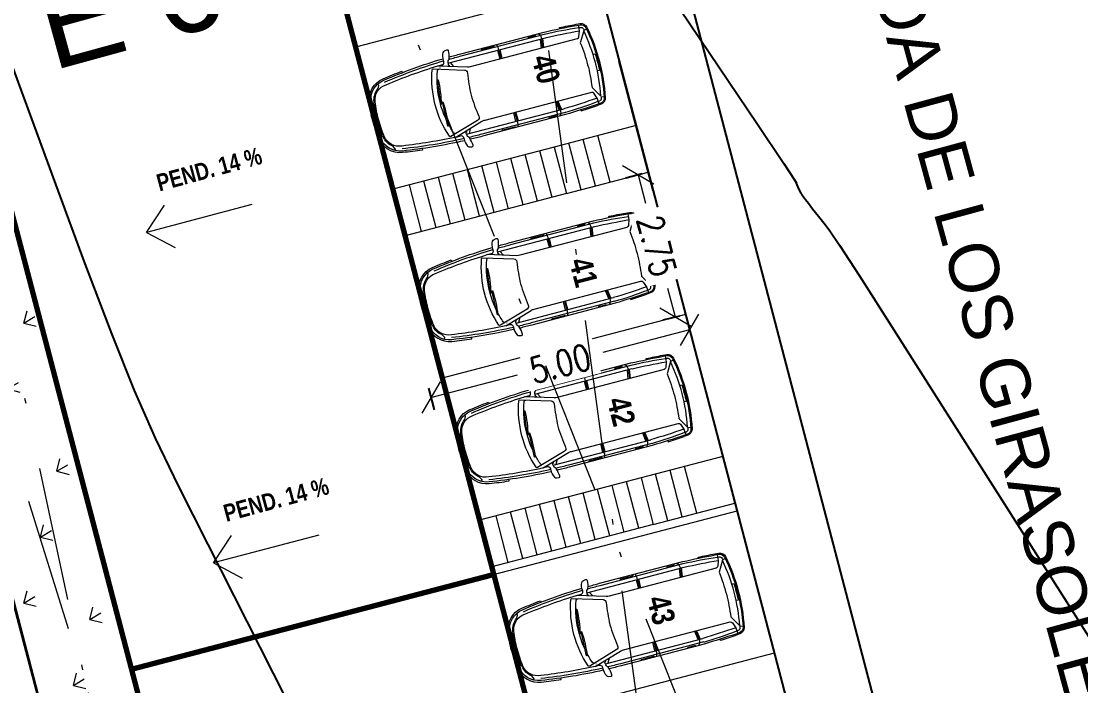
# Model space of a CAD drawing. Header units: metres. Extents: x -899 to -730, y -240 to 6.
# Drawn here: x -864.68 to -844.88, y -192.42 to -179.99 of the extents above; entities that cross this region are included whole.
import ezdxf

# ---------------------------------------------------------------- set-up
doc = ezdxf.new("R2010")
doc.units = ezdxf.units.M
doc.header["$LTSCALE"] = 5
doc.header["$MEASUREMENT"] = 0
doc.linetypes.add('DASHDOT', pattern=[1, 0.5, -0.25, 0, -0.25])
doc.linetypes.add('HIDDEN', pattern=[0.375, 0.25, -0.125])
doc.layers.get('0').update_dxf_attribs({"color": 30})
for name, color, linetype, lineweight in [('A-ANNO-TEXT', 3, 'Continuous', 18), ('A-AREA-PATT', 8, 'Continuous', 18), ('A-FLOR-OVHD', 3, 'HIDDEN', 18), ('U-ANNO-NOTE', 7, 'Continuous', 35), ('U-PARK-MNR', 255, 'Continuous', 13)]:
    doc.layers.add(name, color=color, linetype=linetype, lineweight=lineweight)
doc.layers.add('U-ANNO-DIMS', color=210, linetype='Continuous', lineweight=18, plot=False)
for name, color, linetype in [('U-BLDG', 7, 'Continuous'), ('U-GREN', 60, 'Continuous'), ('U-PROP', 1, 'Continuous'), ('U-STRT', 4, 'Continuous'), ('U-TOPO-CURV', 8, 'Continuous')]:
    doc.layers.add(name, color=color, linetype=linetype)
doc.styles.add('E-ARIAL', font='arial.ttf')
doc.styles.add('E-ROMANS', font='romans.shx', dxfattribs={"width": 0.8})
doc.dimstyles.new('E-0200_TICK_24', dxfattribs={"dimscale": 0.001, "dimtxt": 480, "dimasz": 480, "dimexe": 240, "dimexo": 120, "dimgap": 240, "dimtad": 0, "dimzin": 0, "dimdsep": 46, "dimtxsty": 'E-ROMANS', "dimblk": 'OBLIQUE', "dimcen": 240, "dimclrd": 256, "dimclre": 256, "dimclrt": 256, "dimadec": 0, "dimazin": 0, "dimtfac": 1, "dimtmove": 1, "dimatfit": 3, "dimldrblk": 'OPEN90', "dimfxl": 1, "dimtfill": 1, "dimtolj": 1, "dimtzin": 0, "dimlwd": -1, "dimarcsym": 0})

# ---------------------------------------------------------------- blocks, each defined once
blk = doc.blocks.new('_Oblique')
at = {"color": 0, "linetype": 'ByBlock', "lineweight": -2}
blk.add_line((-0.5, -0.5), (0.5, 0.5), dxfattribs=at)
blk = doc.blocks.new('*D375')
at = {"layer": 'U-ANNO-DIMS', "linetype": 'DASHDOT', "lineweight": -2, "transparency": 16777216}
for p, q in [((-841.214, -180.102), (-845.255, -164.664)), ((-852.873, -183.154), (-856.915, -167.717))]:
    blk.add_line(p, q, dxfattribs=at)
at = {"layer": 'U-ANNO-DIMS', "transparency": 16777216}
for p, q in [((-845.195, -164.897), (-850.076, -166.174)), ((-856.854, -167.949), (-851.973, -166.671))]:
    blk.add_line(p, q, dxfattribs=at)
at = {"layer": 'U-ANNO-DIMS', "linetype": 'DASHDOT', "transparency": 16777216, "xscale": 0.48, "yscale": 0.48, "zscale": 0.48}
for p, rotation in [((-845.195, -164.897), 14.67112543496357), ((-856.854, -167.949), 194.6711254349636)]:
    blk.add_blockref('_Oblique', p, dxfattribs=dict(at, rotation=rotation))
at = {"layer": 'U-ANNO-DIMS', "linetype": 'DASHDOT', "transparency": 16777216, "insert": (-851.024, -166.423), "char_height": 0.48, "attachment_point": 5, "rotation": 14.6711, "style": 'E-ROMANS', "bg_fill": 3, "box_fill_scale": 1.25, "bg_fill_color": 256, "bg_fill_true_color": 13158600, "bg_fill_transparency": 0}
blk.add_mtext('\\A1;12.00', dxfattribs=at)
blk = doc.blocks.new('_Open90')
at = {"color": 0, "linetype": 'ByBlock', "lineweight": -2}
for p, q in [((-0.5, 0.5), (0, 0)), ((0, 0), (-1, 0)), ((0, 0), (-0.5, -0.5))]:
    blk.add_line(p, q, dxfattribs=at)
blk = doc.blocks.new('*D278')
at = {"layer": 'U-ANNO-DIMS', "linetype": 'DASHDOT', "lineweight": -2, "transparency": 16777216}
for p, q in [((-853.079, -182.843), (-853.385, -182.924)), ((-852.382, -185.504), (-852.688, -185.584))]:
    blk.add_line(p, q, dxfattribs=at)
at = {"layer": 'U-ANNO-DIMS', "transparency": 16777216}
for p, q in [((-853.153, -182.863), (-853.013, -183.395)), ((-852.456, -185.523), (-852.595, -184.991))]:
    blk.add_line(p, q, dxfattribs=at)
at = {"layer": 'U-ANNO-DIMS', "linetype": 'DASHDOT', "transparency": 16777216, "xscale": 0.48, "yscale": 0.48, "zscale": 0.48}
for p, rotation in [((-853.153, -182.863), 104.6711937778962), ((-852.456, -185.523), 284.6711937778962)]:
    blk.add_blockref('_Oblique', p, dxfattribs=dict(at, rotation=rotation))
at = {"layer": 'U-ANNO-DIMS', "linetype": 'DASHDOT', "transparency": 16777216, "insert": (-852.804, -184.193), "char_height": 0.48, "attachment_point": 5, "rotation": 284.6712, "style": 'E-ROMANS', "bg_fill": 3, "box_fill_scale": 1.25, "bg_fill_color": 256, "bg_fill_true_color": 13158600, "bg_fill_transparency": 0}
blk.add_mtext('\\A1;2.75', dxfattribs=at)
blk = doc.blocks.new('*D279')
at = {"layer": 'U-ANNO-DIMS', "linetype": 'DASHDOT', "lineweight": -2, "transparency": 16777216}
for p, q in [((-852.236, -185.59), (-852.129, -185.996)), ((-857.073, -186.856), (-856.966, -187.262))]:
    blk.add_line(p, q, dxfattribs=at)
at = {"layer": 'U-ANNO-DIMS', "transparency": 16777216}
for p, q in [((-852.19, -185.763), (-853.81, -186.188)), ((-857.027, -187.03), (-855.407, -186.606))]:
    blk.add_line(p, q, dxfattribs=at)
at = {"layer": 'U-ANNO-DIMS', "linetype": 'DASHDOT', "transparency": 16777216, "xscale": 0.48, "yscale": 0.48, "zscale": 0.48}
for p, rotation in [((-852.19, -185.763), 14.67119377789208), ((-857.027, -187.03), 194.6711937778921)]:
    blk.add_blockref('_Oblique', p, dxfattribs=dict(at, rotation=rotation))
at = {"layer": 'U-ANNO-DIMS', "linetype": 'DASHDOT', "transparency": 16777216, "insert": (-854.609, -186.397), "char_height": 0.48, "attachment_point": 5, "rotation": 14.6712, "style": 'E-ROMANS', "bg_fill": 3, "box_fill_scale": 1.25, "bg_fill_color": 256, "bg_fill_true_color": 13158600, "bg_fill_transparency": 0}
blk.add_mtext('\\A1;5.00', dxfattribs=at)

msp = doc.modelspace()

# ---------------------------------------------------------------- linework, layer by layer
at = {"layer": 'A-ANNO-TEXT', "ltscale": 15}
msp.add_line((-858.373, -215.451, 8.83), (-872.084, -163.079, 8.83), dxfattribs=at)
at = {"layer": 'A-ANNO-TEXT', "linetype": 'DASHDOT'}
for p, q in [((-860.371, -183.42, -97), (-862.343, -183.939, -97)), ((-862.343, -183.939, -97), (-862.004, -183.428, -97)), ((-862.343, -183.939, -97), (-861.806, -184.225, -97)), ((-859.119, -189.601, -97), (-861.091, -190.12, -97)), ((-861.091, -190.12, -97), (-860.752, -189.609, -97)), ((-861.091, -190.12, -97), (-860.555, -190.406, -97))]:
    msp.add_line(p, q, dxfattribs=at)
at = {"layer": 'A-FLOR-OVHD', "linetype": 'DASHDOT'}
for p, q in [((-867.523, -173.394, 8.83), (-859.462, -211.288, 8.83)), ((-857.721, -210.832, 8.83), (-869.264, -173.85, 8.83))]:
    msp.add_line(p, q, dxfattribs=at)
at = {"layer": 'U-BLDG', "const_width": 0.1, "elevation": 8.83}
msp.add_lwpolyline([(-862.622, -192.113), (-855.85, -190.34), (-850.949, -209.059), (-857.721, -210.832)], close=True, dxfattribs=at)
at = {"layer": 'U-PARK-MNR', "elevation": 8.83}
for points in [[(-858.113, -181.854, -0.035089), (-858.177, -181.51, -0.333012), (-857.918, -181.064, -0.008677), (-857.57, -180.924), (-857.559, -180.956)], [(-858.141, -181.561), (-858.087, -181.508, -0.001094), (-858.088, -181.497, -0.204341), (-858.017, -181.256, 0.121962), (-858.015, -181.252), (-858.002, -181.192, 0.526865), (-858.014, -181.18), (-858.04, -181.184)], [(-858.067, -181.823, -0.027374), (-858.119, -181.56)], [(-858.06, -181.802, -0.026405), (-858.108, -181.55)], [(-858.053, -181.781, -0.025368), (-858.097, -181.539)], [(-858.063, -181.84), (-858.043, -181.783, -0.74325), (-858.033, -181.783), (-858.021, -181.83)], [(-858.062, -181.841), (-858.017, -181.882, 0.74325), (-858.009, -181.877), (-858.021, -181.83)], [(-857.19, -182.365), (-857.184, -182.399, -0.008677), (-857.556, -182.447, -0.333012), (-858.001, -182.185, -0.035089), (-858.113, -181.854)], [(-857.974, -182.113, -0.027374), (-858.058, -181.859)], [(-857.96, -182.117, -0.026405), (-858.041, -181.873)], [(-857.945, -182.12, -0.025368), (-858.025, -181.888)], [(-857.721, -182.402), (-857.696, -182.393, 0.526865), (-857.692, -182.377), (-857.733, -182.331, 0.121962), (-857.736, -182.328, -0.204341), (-857.917, -182.153, -0.001094), (-857.921, -182.143), (-857.994, -182.123)], [(-853.344, -183.59), (-853.324, -183.701), (-853.333, -183.81, -0.318175), (-853.363, -183.845), (-855.361, -184.368, -0.07261), (-855.418, -184.375), (-855.973, -184.356), (-855.877, -184.331)], [(-855.766, -184.19, -0.004497), (-855.544, -184.13), (-853.988, -183.723, -0.008757), (-853.383, -183.597), (-853.312, -183.585, -0.33391), (-853.205, -183.64, -0.049233), (-852.968, -184.28, -0.049233), (-852.861, -184.954, -0.33391), (-852.928, -185.055), (-852.995, -185.078, -0.008757), (-853.584, -185.266), (-855.14, -185.673, -0.004497), (-855.363, -185.729)], [(-853.694, -183.659), (-853.698, -183.639, -0.004489), (-853.387, -183.578)], [(-853.386, -183.577), (-853.316, -183.565, -0.33391), (-853.187, -183.631, -0.049233), (-852.949, -184.275, -0.049233), (-852.841, -184.953, -0.33391), (-852.921, -185.073), (-852.988, -185.097)], [(-855.769, -184.233, -0.004782), (-855.534, -184.169), (-853.978, -183.761)], [(-854.294, -183.803), (-854.293, -183.808, 0.414214), (-854.274, -183.818), (-854.158, -183.788, 0.414214), (-854.148, -183.77), (-854.149, -183.765)], [(-854.095, -183.751, -0.193782), (-854.031, -183.847), (-854.013, -184.015)], [(-853.979, -183.762, -0.024357), (-853.335, -183.64, -0.000346), (-853.305, -183.635, -0.337483), (-853.252, -183.662, -0.001846), (-853.241, -183.685), (-853.195, -183.667)], [(-853.963, -183.83, -0.013486), (-853.324, -183.701)], [(-855.169, -184.032), (-855.168, -184.037, 0.414214), (-855.149, -184.047), (-854.928, -183.989, 0.414214), (-854.917, -183.971), (-854.918, -183.966)], [(-854.88, -183.956, -0.092017), (-854.836, -184.058), (-854.794, -184.22)], [(-855.91, -184.345, -0.000174), (-855.895, -184.34, 0.346455), (-855.859, -184.29), (-855.86, -184.282, 0.073812), (-855.866, -184.253, -0.148415), (-855.873, -184.105, -0.230944), (-855.845, -184.071), (-855.805, -184.054, -0.474401), (-855.777, -184.068, -0.077882), (-855.768, -184.22, -0.179061), (-855.776, -184.247, 0.20076), (-855.786, -184.285), (-855.78, -184.324, 0.386037), (-855.749, -184.349)], [(-853.07, -184.143), (-853.032, -184.131, -0.011619), (-852.988, -184.285, -0.011619), (-852.951, -184.441), (-852.99, -184.45)], [(-855.473, -185.755, -0.030512), (-856.635, -185.948, -0.333012), (-857.049, -185.705, -0.035089), (-857.159, -185.377, -0.035089), (-857.223, -185.038, -0.333012), (-856.982, -184.623, -0.030512), (-855.875, -184.221)], [(-857.082, -185.357, -0.035364), (-857.144, -185.026, -0.355184), (-856.941, -184.707, -0.024392), (-855.973, -184.356)], [(-856.967, -184.66, -0.030527), (-855.863, -184.26)], [(-855.933, -184.387, -0.000015), (-855.931, -184.387)], [(-857.188, -185.385, -0.035089), (-857.253, -185.041, -0.333012), (-856.994, -184.595, -0.008677), (-856.646, -184.455), (-856.634, -184.487)], [(-856.021, -185.086, -0.081313), (-856.079, -184.431, -0.39897), (-856.059, -184.413), (-855.475, -184.433, -0.386285), (-855.418, -184.489, 0.028833), (-855.35, -184.904, 0.028833), (-855.206, -185.298, -0.386285), (-855.229, -185.375), (-855.727, -185.678, -0.39897), (-855.754, -185.673, -0.085834), (-856.022, -185.085)], [(-855.925, -185.06, -0.086771), (-855.98, -184.444, -0.399668), (-855.949, -184.417)], [(-857.216, -185.092), (-857.163, -185.039, -0.001094), (-857.164, -185.028, -0.204341), (-857.093, -184.787, 0.121962), (-857.09, -184.783), (-857.078, -184.723, 0.526865), (-857.089, -184.711), (-857.115, -184.715)], [(-855.529, -185.661), (-855.625, -185.686), (-855.15, -185.398, -0.07261), (-855.097, -185.375), (-853.099, -184.852, -0.318175), (-853.056, -184.869), (-852.995, -184.959), (-852.957, -185.065)], [(-852.995, -184.959, -0.013486), (-853.615, -185.16)], [(-853.595, -185.227, 0.024357), (-852.974, -185.018, 0.000346), (-852.946, -185.008, 0.337483), (-852.913, -184.957, 0.001846), (-852.915, -184.932), (-852.865, -184.926)], [(-857.143, -185.354, -0.027374), (-857.194, -185.091)], [(-857.135, -185.333, -0.026405), (-857.183, -185.081)], [(-857.128, -185.312, -0.025368), (-857.173, -185.07)], [(-855.808, -185.38, -0.047678), (-855.925, -185.06)], [(-853.749, -185.022), (-853.683, -185.178, -0.193782), (-853.691, -185.294)], [(-853.296, -185.177), (-853.29, -185.196, 0.004489), (-852.989, -185.097)], [(-857.188, -185.385, 0.035089), (-857.076, -185.716, 0.333012), (-856.632, -185.978, 0.008677), (-856.26, -185.93), (-856.265, -185.896)], [(-857.138, -185.371), (-857.118, -185.314, -0.74325), (-857.109, -185.314), (-857.097, -185.361)], [(-857.138, -185.372), (-857.092, -185.413, 0.74325), (-857.084, -185.408), (-857.096, -185.361)], [(-857.05, -185.644, -0.027374), (-857.133, -185.39)], [(-855.625, -185.686, -0.024392), (-856.64, -185.855, -0.355184), (-856.974, -185.676, -0.035364), (-857.082, -185.357)], [(-853.594, -185.227), (-855.15, -185.634, -0.004782), (-855.387, -185.694)], [(-854.53, -185.227), (-854.488, -185.389, -0.092017), (-854.476, -185.499)], [(-853.89, -185.346), (-853.891, -185.341, -0.414214), (-853.881, -185.322), (-853.765, -185.292, -0.414214), (-853.746, -185.303), (-853.745, -185.308)], [(-857.035, -185.648, -0.026405), (-857.117, -185.404)], [(-857.021, -185.651, -0.025368), (-857.1, -185.419)], [(-855.634, -185.622, -0.399668), (-855.674, -185.613, -0.029207), (-855.781, -185.433)], [(-855.564, -185.665, 0.000174), (-855.549, -185.662, -0.346455), (-855.493, -185.688), (-855.49, -185.695, -0.073812), (-855.481, -185.723, 0.148415), (-855.414, -185.856, 0.230944), (-855.373, -185.871), (-855.33, -185.867, 0.474401), (-855.313, -185.841, 0.077882), (-855.379, -185.704, 0.179061), (-855.4, -185.685, -0.20076), (-855.427, -185.657), (-855.441, -185.62, -0.386037), (-855.426, -185.582)], [(-854.765, -185.575), (-854.766, -185.57, -0.414214), (-854.755, -185.552), (-854.534, -185.494, -0.414214), (-854.516, -185.504), (-854.514, -185.509)], [(-856.797, -185.933), (-856.772, -185.924, 0.526865), (-856.768, -185.908), (-856.808, -185.862, 0.121962), (-856.812, -185.859, -0.204341), (-856.992, -185.684, -0.001094), (-856.996, -185.674), (-857.069, -185.654)], [(-855.482, -185.716, -0.030527), (-856.64, -185.908)], [(-855.603, -185.639, -0.000015), (-855.605, -185.639)], [(-852.647, -186.251), (-852.628, -186.361), (-852.637, -186.47, -0.318175), (-852.667, -186.506), (-854.664, -187.029, -0.07261), (-854.722, -187.035), (-855.277, -187.016), (-855.181, -186.991)], [(-855.07, -186.851, -0.004497), (-854.847, -186.79), (-853.292, -186.383, -0.008757), (-852.686, -186.257), (-852.616, -186.245, -0.33391), (-852.509, -186.3, -0.049233), (-852.272, -186.94, -0.049233), (-852.165, -187.615, -0.33391), (-852.231, -187.715), (-852.299, -187.739, -0.008757), (-852.888, -187.926), (-854.443, -188.333, -0.004497), (-854.667, -188.389)], [(-853.283, -186.422, -0.024357), (-852.639, -186.3, -0.000346), (-852.609, -186.295, -0.337483), (-852.555, -186.323, -0.001846), (-852.545, -186.346), (-852.498, -186.327)], [(-853.267, -186.49, -0.013486), (-852.628, -186.361)], [(-852.997, -186.319), (-853.001, -186.3, -0.004489), (-852.69, -186.238)], [(-852.69, -186.238), (-852.619, -186.226, -0.33391), (-852.491, -186.291, -0.049233), (-852.253, -186.935, -0.049233), (-852.145, -187.613, -0.33391), (-852.224, -187.734), (-852.292, -187.758)], [(-855.073, -186.893, -0.004782), (-854.837, -186.829), (-853.281, -186.422)], [(-853.597, -186.463), (-853.596, -186.468, 0.414214), (-853.578, -186.479), (-853.462, -186.448, 0.414214), (-853.451, -186.43), (-853.452, -186.425)], [(-853.399, -186.411, -0.193782), (-853.335, -186.508), (-853.316, -186.676)], [(-855.213, -187.005, -0.000174), (-855.199, -187.001, 0.346455), (-855.163, -186.95), (-855.163, -186.942, 0.073812), (-855.169, -186.913, -0.148415), (-855.176, -186.765, -0.230944), (-855.148, -186.732), (-855.108, -186.714, -0.474401), (-855.081, -186.728, -0.077882), (-855.071, -186.88, -0.179061), (-855.08, -186.908, 0.20076), (-855.089, -186.945), (-855.084, -186.984, 0.386037), (-855.053, -187.01)], [(-854.472, -186.692), (-854.471, -186.697, 0.414214), (-854.453, -186.708), (-854.231, -186.65, 0.414214), (-854.221, -186.631), (-854.222, -186.627)], [(-854.183, -186.616, -0.092017), (-854.14, -186.718), (-854.097, -186.88)], [(-854.777, -188.416, -0.030512), (-855.939, -188.608, -0.333012), (-856.352, -188.365, -0.035089), (-856.463, -188.038, -0.035089), (-856.527, -187.698, -0.333012), (-856.285, -187.283, -0.030512), (-855.178, -186.882)], [(-856.27, -187.32, -0.030527), (-855.167, -186.92)], [(-852.374, -186.803), (-852.336, -186.791, -0.011619), (-852.291, -186.945, -0.011619), (-852.254, -187.102), (-852.293, -187.11)], [(-856.492, -188.045, -0.035089), (-856.556, -187.701, -0.333012), (-856.297, -187.256, -0.008677), (-855.95, -187.116), (-855.938, -187.147)], [(-856.385, -188.017, -0.035364), (-856.448, -187.686, -0.355184), (-856.244, -187.367, -0.024392), (-855.277, -187.016)], [(-855.325, -187.746, -0.081313), (-855.383, -187.092, -0.39897), (-855.362, -187.073), (-854.779, -187.093, -0.386285), (-854.721, -187.149, 0.028833), (-854.654, -187.564, 0.028833), (-854.509, -187.958, -0.386285), (-854.532, -188.036), (-855.031, -188.339, -0.39897), (-855.058, -188.333, -0.085834), (-855.325, -187.745)], [(-855.228, -187.721, -0.086771), (-855.284, -187.105, -0.399668), (-855.253, -187.077)], [(-855.236, -187.047, -0.000015), (-855.235, -187.047)], [(-856.52, -187.753), (-856.466, -187.699, -0.001094), (-856.467, -187.688, -0.204341), (-856.396, -187.448, 0.121962), (-856.394, -187.443), (-856.381, -187.383, 0.526865), (-856.393, -187.371), (-856.419, -187.376)], [(-854.832, -188.322), (-854.929, -188.347), (-854.454, -188.058, -0.07261), (-854.4, -188.036), (-852.403, -187.513, -0.318175), (-852.36, -187.529), (-852.298, -187.62), (-852.261, -187.725)], [(-856.446, -188.014, -0.027374), (-856.498, -187.752)], [(-856.439, -187.993, -0.026405), (-856.487, -187.741)], [(-856.432, -187.972, -0.025368), (-856.476, -187.731)], [(-855.111, -188.041, -0.047678), (-855.228, -187.72)], [(-853.053, -187.683), (-852.986, -187.838, -0.193782), (-852.995, -187.954)], [(-852.298, -187.62, -0.013486), (-852.919, -187.82)], [(-852.899, -187.887, 0.024357), (-852.278, -187.678, 0.000346), (-852.249, -187.668, 0.337483), (-852.216, -187.618, 0.001846), (-852.218, -187.592), (-852.169, -187.586)], [(-852.6, -187.837), (-852.594, -187.856, 0.004489), (-852.292, -187.758)], [(-852.898, -187.887), (-854.454, -188.294, -0.004782), (-854.69, -188.354)], [(-853.834, -187.887), (-853.791, -188.049, -0.092017), (-853.779, -188.159)], [(-853.194, -188.006), (-853.195, -188.001, -0.414214), (-853.184, -187.983), (-853.068, -187.952, -0.414214), (-853.05, -187.963), (-853.048, -187.968)], [(-856.492, -188.045, 0.035089), (-856.38, -188.377, 0.333012), (-855.935, -188.638, 0.008677), (-855.564, -188.59), (-855.569, -188.557)], [(-856.442, -188.032), (-856.422, -187.974, -0.74325), (-856.412, -187.974), (-856.4, -188.021)], [(-856.441, -188.032), (-856.396, -188.073, 0.74325), (-856.388, -188.068), (-856.4, -188.021)], [(-856.353, -188.304, -0.027374), (-856.437, -188.05)], [(-856.339, -188.308, -0.026405), (-856.42, -188.065)], [(-856.324, -188.312, -0.025368), (-856.404, -188.08)], [(-854.929, -188.347, -0.024392), (-855.943, -188.515, -0.355184), (-856.277, -188.337, -0.035364), (-856.385, -188.017)], [(-854.937, -188.282, -0.399668), (-854.978, -188.273, -0.029207), (-855.085, -188.093)], [(-854.068, -188.235), (-854.07, -188.23, -0.414214), (-854.059, -188.212), (-853.838, -188.154, -0.414214), (-853.819, -188.165), (-853.818, -188.169)], [(-856.1, -188.593), (-856.075, -188.584, 0.526865), (-856.071, -188.568), (-856.112, -188.522, 0.121962), (-856.116, -188.519, -0.204341), (-856.296, -188.344, -0.001094), (-856.3, -188.335), (-856.373, -188.314)], [(-854.907, -188.299, -0.000015), (-854.908, -188.3)], [(-854.868, -188.325, 0.000174), (-854.853, -188.322, -0.346455), (-854.797, -188.348), (-854.793, -188.356, -0.073812), (-854.784, -188.384, 0.148415), (-854.718, -188.516, 0.230944), (-854.677, -188.532), (-854.634, -188.528, 0.474401), (-854.616, -188.502, 0.077882), (-854.683, -188.365, 0.179061), (-854.703, -188.345, -0.20076), (-854.73, -188.317), (-854.744, -188.28, -0.386037), (-854.73, -188.243)], [(-854.786, -188.377, -0.030527), (-855.944, -188.568)], [(-851.717, -189.953), (-851.647, -189.941, -0.33391), (-851.518, -190.006, -0.049233), (-851.28, -190.65, -0.049233), (-851.172, -191.329, -0.33391), (-851.252, -191.449), (-851.319, -191.473)], [(-851.674, -189.966), (-851.655, -190.076), (-851.664, -190.185, -0.318175), (-851.694, -190.221), (-853.691, -190.744, -0.07261), (-853.749, -190.75), (-854.304, -190.731), (-854.208, -190.706)], [(-854.1, -190.608, -0.004782), (-853.865, -190.544), (-852.309, -190.137)], [(-854.097, -190.566, -0.004497), (-853.875, -190.505), (-852.319, -190.098, -0.008757), (-851.714, -189.973), (-851.643, -189.96, -0.33391), (-851.536, -190.015, -0.049233), (-851.299, -190.655, -0.049233), (-851.192, -191.33, -0.33391), (-851.258, -191.43), (-851.326, -191.454, -0.008757), (-851.915, -191.641), (-853.471, -192.048, -0.004497), (-853.694, -192.105)], [(-852.625, -190.178), (-852.624, -190.183, 0.414214), (-852.605, -190.194), (-852.489, -190.163, 0.414214), (-852.478, -190.145), (-852.48, -190.14)], [(-852.426, -190.126, -0.193782), (-852.362, -190.223), (-852.344, -190.391)], [(-852.31, -190.137, -0.024357), (-851.666, -190.015, -0.000346), (-851.636, -190.01, -0.337483), (-851.583, -190.038, -0.001846), (-851.572, -190.061), (-851.526, -190.042)], [(-852.294, -190.205, -0.013486), (-851.655, -190.076)], [(-852.025, -190.034), (-852.029, -190.015, -0.004489), (-851.718, -189.953)], [(-853.5, -190.407), (-853.498, -190.412, 0.414214), (-853.48, -190.423), (-853.259, -190.365, 0.414214), (-853.248, -190.347), (-853.249, -190.342)], [(-853.21, -190.332, -0.092017), (-853.167, -190.434), (-853.125, -190.595)], [(-855.298, -191.036, -0.030527), (-854.194, -190.635, -0.148415), (-854.202, -190.487, -0.230944), (-854.173, -190.454), (-854.134, -190.436, -0.474401), (-854.106, -190.45, -0.077882), (-854.097, -190.602)], [(-851.401, -190.518), (-851.363, -190.506, -0.011619), (-851.319, -190.661, -0.011619), (-851.282, -190.817), (-851.321, -190.825)], [(-853.804, -192.131, -0.030512), (-854.966, -192.323, -0.333012), (-855.379, -192.08, -0.035089), (-855.49, -191.753, -0.035089), (-855.554, -191.413, -0.333012), (-855.313, -190.998, -0.030512), (-854.206, -190.597)], [(-855.413, -191.732, -0.035364), (-855.475, -191.401, -0.355184), (-855.271, -191.082, -0.024392), (-854.304, -190.731)], [(-854.196, -190.629, -0.073812), (-854.191, -190.657), (-854.19, -190.665, -0.346455), (-854.226, -190.716, 0.000174), (-854.241, -190.72)], [(-854.099, -190.595, -0.179061), (-854.107, -190.623, 0.20076), (-854.117, -190.66), (-854.111, -190.699, 0.386037), (-854.08, -190.725)], [(-855.519, -191.76, -0.035089), (-855.584, -191.417, -0.333012), (-855.325, -190.971, -0.008677), (-854.977, -190.831), (-854.965, -190.862)], [(-854.352, -191.461, -0.081313), (-854.41, -190.807, -0.39897), (-854.39, -190.788), (-853.806, -190.808, -0.386285), (-853.749, -190.864, 0.028833), (-853.681, -191.279, 0.028833), (-853.537, -191.674, -0.386285), (-853.56, -191.751), (-854.058, -192.054, -0.39897), (-854.085, -192.048, -0.085834), (-854.353, -191.461)], [(-854.256, -191.436, -0.086771), (-854.311, -190.82, -0.399668), (-854.28, -190.792)], [(-854.264, -190.762, -0.000015), (-854.262, -190.762)], [(-855.547, -191.468), (-855.494, -191.414, -0.001094), (-855.495, -191.403, -0.204341), (-855.423, -191.163, 0.121962), (-855.421, -191.158), (-855.409, -191.098, 0.526865), (-855.42, -191.087), (-855.446, -191.091)], [(-853.86, -192.037), (-853.956, -192.062), (-853.481, -191.773, -0.07261), (-853.428, -191.751), (-851.43, -191.228, -0.318175), (-851.387, -191.244), (-851.326, -191.335), (-851.288, -191.441)], [(-851.326, -191.335, -0.013486), (-851.946, -191.535)], [(-851.926, -191.603, 0.024357), (-851.305, -191.393, 0.000346), (-851.277, -191.383, 0.337483), (-851.244, -191.333, 0.001846), (-851.245, -191.307), (-851.196, -191.301)], [(-855.473, -191.729, -0.027374), (-855.525, -191.467)], [(-855.466, -191.708, -0.026405), (-855.514, -191.456)], [(-855.459, -191.687, -0.025368), (-855.504, -191.446)], [(-854.138, -191.756, -0.047678), (-854.256, -191.435)], [(-852.08, -191.398), (-852.014, -191.553, -0.193782), (-852.022, -191.669)], [(-851.627, -191.552), (-851.621, -191.571, 0.004489), (-851.32, -191.473)], [(-855.469, -191.747), (-855.449, -191.689, -0.74325), (-855.44, -191.689), (-855.427, -191.736)], [(-853.956, -192.062, -0.024392), (-854.971, -192.23, -0.355184), (-855.305, -192.052, -0.035364), (-855.413, -191.732)], [(-851.925, -191.602), (-853.481, -192.01, -0.004782), (-853.718, -192.069)], [(-852.861, -191.602), (-852.819, -191.764, -0.092017), (-852.807, -191.874)], [(-852.221, -191.721), (-852.222, -191.716, -0.414214), (-852.211, -191.698), (-852.095, -191.667, -0.414214), (-852.077, -191.678), (-852.076, -191.683)], [(-855.519, -191.76, 0.035089), (-855.407, -192.092, 0.333012), (-854.963, -192.353, 0.008677), (-854.591, -192.305), (-854.596, -192.272)], [(-855.469, -191.747), (-855.423, -191.788, 0.74325), (-855.415, -191.783), (-855.427, -191.737)], [(-855.38, -192.019, -0.027374), (-855.464, -191.765)], [(-855.366, -192.023, -0.026405), (-855.448, -191.78)], [(-855.352, -192.027, -0.025368), (-855.431, -191.795)], [(-853.965, -191.997, -0.399668), (-854.005, -191.988, -0.029207), (-854.112, -191.808)], [(-853.096, -191.95), (-853.097, -191.945, -0.414214), (-853.086, -191.927), (-852.865, -191.869, -0.414214), (-852.847, -191.88), (-852.845, -191.885)], [(-855.128, -192.308), (-855.103, -192.299, 0.526865), (-855.099, -192.283), (-855.139, -192.237, 0.121962), (-855.143, -192.234, -0.204341), (-855.323, -192.059, -0.001094), (-855.327, -192.05), (-855.4, -192.029)], [(-853.813, -192.092, -0.030527), (-854.971, -192.284)], [(-853.934, -192.014, -0.000015), (-853.936, -192.015)], [(-853.895, -192.041, 0.000174), (-853.88, -192.037, -0.346455), (-853.824, -192.064), (-853.821, -192.071, -0.073812), (-853.812, -192.099, 0.148415), (-853.745, -192.231, 0.230944), (-853.704, -192.247), (-853.661, -192.243, 0.474401), (-853.644, -192.217, 0.077882), (-853.71, -192.08, 0.179061), (-853.731, -192.06, -0.20076), (-853.757, -192.032), (-853.772, -191.995, -0.386037), (-853.757, -191.958)]]:
    msp.add_lwpolyline(points, format="xyb", dxfattribs=at)
for points in [[(-858.082, -181.547, 0.021214), (-858.046, -181.747, -0.138742), (-858.047, -181.764), (-858.074, -181.843, -0.02729), (-858.128, -181.581, -0.236715), (-858.122, -181.564), (-858.099, -181.541, -0.621128)], [(-858.074, -181.844), (-858.011, -181.9, -0.138742), (-858.002, -181.914, 0.021214), (-857.935, -182.107, -0.621128), (-857.947, -182.12), (-857.979, -182.111, -0.236715), (-857.992, -182.099, -0.02729)], [(-853.244, -183.698), (-853.309, -183.923, -0.033192), (-853.172, -184.333, -0.033192), (-853.09, -184.759), (-852.923, -184.923, 0.046663), (-853.026, -184.295, 0.046663)], [(-855.908, -185.076), (-855.918, -185.077), (-855.976, -184.616), (-855.967, -184.615, -0.051752)], [(-857.122, -185.278, -0.138742), (-857.122, -185.295), (-857.15, -185.374, -0.02729), (-857.203, -185.112, -0.236715), (-857.198, -185.095), (-857.175, -185.072, -0.621128), (-857.158, -185.078, 0.021214)], [(-855.775, -185.482), (-855.784, -185.484), (-855.886, -185.03), (-855.877, -185.028, -0.051752)], [(-857.068, -185.63, -0.02729), (-857.15, -185.375), (-857.087, -185.431, -0.138742), (-857.078, -185.445, 0.021214), (-857.011, -185.638, -0.621128), (-857.023, -185.651), (-857.054, -185.642, -0.236715)], [(-852.227, -187.583, 0.046663), (-852.33, -186.956, 0.046663), (-852.548, -186.358), (-852.612, -186.583, -0.033192), (-852.475, -186.994, -0.033192), (-852.393, -187.419)], [(-855.212, -187.737), (-855.221, -187.738), (-855.28, -187.276), (-855.27, -187.275, -0.051752)], [(-856.461, -187.738, 0.021214), (-856.425, -187.939, -0.138742), (-856.426, -187.955), (-856.453, -188.035, -0.02729), (-856.507, -187.772, -0.236715), (-856.501, -187.755), (-856.478, -187.732, -0.621128)], [(-855.079, -188.142), (-855.088, -188.144), (-855.19, -187.691), (-855.18, -187.689, -0.051752)], [(-856.39, -188.092, -0.138742), (-856.381, -188.105, 0.021214), (-856.315, -188.298, -0.621128), (-856.327, -188.311), (-856.358, -188.302, -0.236715), (-856.371, -188.29, -0.02729), (-856.453, -188.035)], [(-851.254, -191.298, 0.046663), (-851.357, -190.671, 0.046663), (-851.575, -190.073), (-851.64, -190.298, -0.033192), (-851.502, -190.709, -0.033192), (-851.421, -191.134)], [(-854.239, -191.452), (-854.249, -191.453), (-854.307, -190.991), (-854.297, -190.99, -0.051752)], [(-855.529, -191.47), (-855.506, -191.447, -0.621128), (-855.489, -191.453, 0.021214), (-855.452, -191.654, -0.138742), (-855.453, -191.67), (-855.481, -191.75, -0.02729), (-855.534, -191.487, -0.236715)], [(-854.106, -191.857), (-854.115, -191.86), (-854.217, -191.406), (-854.208, -191.404, -0.051752)], [(-855.409, -191.82, 0.021214), (-855.342, -192.013, -0.621128), (-855.354, -192.026), (-855.385, -192.018, -0.236715), (-855.399, -192.005, -0.02729), (-855.48, -191.75), (-855.418, -191.807, -0.138742)]]:
    msp.add_lwpolyline(points, format="xyb", close=True, dxfattribs=at)
for points in [[(-857.471, -183.993), (-857.698, -183.123)], [(-857.2, -183.922), (-857.428, -183.052)], [(-855.783, -184.306), (-853.96, -183.829)], [(-854.032, -184.021), (-854.051, -183.853)], [(-853.993, -184.01), (-854.012, -183.842)], [(-854.859, -184.064), (-854.812, -184.225)], [(-854.813, -184.052), (-854.775, -184.215)], [(-855.67, -184.366), (-855.735, -184.293)], [(-855.435, -185.636), (-853.612, -185.159)], [(-853.769, -185.028), (-853.702, -185.183)], [(-853.729, -185.017), (-853.663, -185.173)], [(-854.511, -185.395), (-854.549, -185.232)], [(-854.464, -185.383), (-854.511, -185.222)], [(-852.266, -185.473), (-856.813, -186.664)], [(-855.366, -185.529), (-855.386, -185.624)], [(-855.086, -186.967), (-853.264, -186.489)], [(-853.336, -186.681), (-853.354, -186.513)], [(-853.297, -186.671), (-853.315, -186.503)], [(-854.163, -186.725), (-854.116, -186.885)], [(-854.116, -186.712), (-854.079, -186.875)], [(-854.974, -187.026), (-855.038, -186.954)], [(-853.072, -187.688), (-853.006, -187.843)], [(-853.033, -187.678), (-852.967, -187.833)], [(-854.738, -188.297), (-852.915, -187.819)], [(-853.815, -188.055), (-853.852, -187.892)], [(-853.768, -188.043), (-853.815, -187.882)], [(-854.669, -188.189), (-854.69, -188.284)], [(-852.057, -189.192), (-852.285, -188.321)], [(-853.098, -188.534), (-856.116, -189.324)], [(-852.599, -189.334), (-852.827, -188.463)], [(-852.328, -189.263), (-852.556, -188.392)], [(-853.683, -189.617), (-853.911, -188.747)], [(-853.412, -189.546), (-853.64, -188.676)], [(-853.141, -189.476), (-853.369, -188.605)], [(-854.495, -189.83), (-854.723, -188.959)], [(-854.224, -189.759), (-854.452, -188.889)], [(-853.954, -189.688), (-854.181, -188.818)], [(-856.624, -190.543), (-856.141, -190.416), (-851.304, -189.15)], [(-855.037, -189.972), (-855.265, -189.101)], [(-854.766, -189.901), (-854.994, -189.03)], [(-855.85, -190.185), (-856.078, -189.314)], [(-855.579, -190.114), (-855.807, -189.243)], [(-855.308, -190.043), (-855.536, -189.172)], [(-852.87, -189.405), (-855.888, -190.195)], [(-854.114, -190.682), (-852.291, -190.205)], [(-852.363, -190.396), (-852.382, -190.228)], [(-852.324, -190.386), (-852.343, -190.218)], [(-853.19, -190.44), (-853.143, -190.6)], [(-853.144, -190.427), (-853.106, -190.59)], [(-854.001, -190.742), (-854.066, -190.669)], [(-853.765, -192.012), (-851.943, -191.535)], [(-852.099, -191.403), (-852.033, -191.559)], [(-852.06, -191.393), (-851.994, -191.548)], [(-852.842, -191.77), (-852.88, -191.607)], [(-852.795, -191.758), (-852.842, -191.598)], [(-850.607, -191.81), (-855.154, -193)], [(-853.697, -191.904), (-853.717, -191.999)]]:
    msp.add_lwpolyline(points, dxfattribs=at)
msp.add_lwpolyline([(-853.098, -188.534), (-852.87, -189.405), (-851.342, -189.004), (-851.569, -188.134)], close=True, dxfattribs=at)
at = {"layer": 'U-TOPO-CURV', "color": 8, "elevation": 111.83}
msp.add_lwpolyline([(-869.995, -169.647), (-869.07, -171.033), (-868.377, -172.143), (-867.823, -173.162), (-867.314, -174.278), (-866.759, -175.678), (-866.063, -177.55), (-865.134, -180.08), (-864.202, -182.612), (-863.512, -184.479), (-862.992, -185.851), (-862.572, -186.898), (-862.18, -187.788), (-861.746, -188.693), (-861.198, -189.781), (-860.464, -191.222), (-859.731, -192.671)], dxfattribs=at)

# ---------------------------------------------------------------- texts
at = {"layer": 'A-ANNO-TEXT', "style": 'E-ARIAL'}
msp.add_text('E 6', height=1.6522, rotation=15.3605, dxfattribs=at).set_placement((-864.106, -180.919))
at = {"layer": 'A-ANNO-TEXT', "linetype": 'DASHDOT', "char_height": 0.32102, "width": 4.69283, "attachment_point": 3, "rotation": 15.1547, "style": 'E-ROMANS'}
for insert in [(-860.241, -182.339, -97), (-858.99, -188.52, -97)]:
    msp.add_mtext('{\\fArial|b1|i0|c0|p34;PEND. 14 %}', dxfattribs=dict(at, insert=insert))
at = {"layer": 'U-ANNO-NOTE', "char_height": 0.42803, "style": 'E-ROMANS'}
for s, insert, width, attachment_point, rotation in [('{\\fArial|b1|i0|c0|p34;40}', (-854.597, -181.086, -17.66), 0.39895, 3, 284.5518), ('{\\fArial|b1|i0|c0|p34;41}', (-853.897, -184.887, -17.66), 0.39895, 3, 284.5518), ('{\\fArial|b1|i0|c0|p34;42}', (-853.191, -187.491, -17.66), 0.39895, 3, 284.5518), ('{\\fArial|b1|i0|c0|p34;43}', (-852.863, -191.317, -17.66), 0.51687, 9, 284.8706)]:
    msp.add_mtext(s, dxfattribs=dict(at, insert=insert, width=width, attachment_point=attachment_point, rotation=rotation))

# ---------------------------------------------------------------- next in the draw order: dimensions: what is measured, and where the dimension line sits
at = {"layer": 'U-ANNO-DIMS', "linetype": 'DASHDOT'}
dim = msp.add_aligned_dim(p1=(-841.183, -180.218, 8.83), p2=(-852.843, -183.271, 8.83), distance=-15.838, text='12.00', dimstyle='E-0200_TICK_24', dxfattribs=at)
dim.commit()
dim.dimension.update_dxf_attribs({"geometry": '*D375', "text_midpoint": (-851.024, -166.423, 8.83)})

# ---------------------------------------------------------------- next in the draw order: linework, layer by layer
at = {"layer": 'U-PARK-MNR', "elevation": 8.83}
for points in [[(-853.887, -179.282), (-858.434, -180.472)], [(-856.707, -180.775), (-854.885, -180.298)], [(-854.957, -180.49), (-854.975, -180.322)], [(-854.918, -180.479), (-854.936, -180.311)], [(-855.784, -180.533), (-855.737, -180.694)], [(-855.737, -180.521), (-855.7, -180.684)], [(-856.898, -180.825), (-856.802, -180.8)], [(-856.595, -180.835), (-856.659, -180.762)], [(-856.359, -182.105), (-854.536, -181.628)], [(-854.693, -181.497), (-854.627, -181.652)], [(-854.654, -181.486), (-854.588, -181.642)], [(-855.436, -181.864), (-855.473, -181.701)], [(-855.389, -181.852), (-855.436, -181.691)], [(-854.719, -182.343), (-854.491, -183.213), (-852.962, -182.813), (-853.19, -181.942), (-854.719, -182.343), (-857.737, -183.133)], [(-856.29, -181.998), (-856.311, -182.093)], [(-856.549, -182.155), (-856.453, -182.13)], [(-853.949, -183.071), (-854.177, -182.201)], [(-853.678, -183.001), (-853.906, -182.13)], [(-854.762, -183.284), (-854.99, -182.414)], [(-854.22, -183.142), (-854.448, -182.272)], [(-855.304, -183.426), (-855.532, -182.555)], [(-855.033, -183.355), (-855.261, -182.484)], [(-856.116, -183.639), (-856.344, -182.768)], [(-855.845, -183.568), (-856.073, -182.697)], [(-855.574, -183.497), (-855.802, -182.626)], [(-856.929, -183.852), (-857.157, -182.981)], [(-856.658, -183.781), (-856.886, -182.91)], [(-856.387, -183.71), (-856.615, -182.839)], [(-854.491, -183.213), (-857.509, -184.003)]]:
    msp.add_lwpolyline(points, dxfattribs=at)
for points in [[(-854.618, -180.128), (-854.622, -180.108, -0.004489), (-854.311, -180.047)], [(-854.311, -180.046), (-854.24, -180.034, -0.33391), (-854.112, -180.1, -0.049233), (-853.874, -180.744, -0.049233), (-853.766, -181.422, -0.33391), (-853.845, -181.542), (-853.913, -181.566)], [(-858.006, -181.826, -0.035364), (-858.068, -181.495, -0.355184), (-857.865, -181.176, -0.024392), (-856.898, -180.825), (-856.342, -180.844, 0.07261), (-856.285, -180.837), (-854.288, -180.314, 0.318175), (-854.258, -180.279), (-854.249, -180.17), (-854.268, -180.059)], [(-856.694, -180.702, -0.004782), (-856.458, -180.638), (-854.902, -180.23)], [(-856.69, -180.659, -0.004497), (-856.468, -180.599), (-854.912, -180.192, -0.008757), (-854.307, -180.066), (-854.237, -180.054, -0.33391), (-854.13, -180.109, -0.049233), (-853.893, -180.749, -0.049233), (-853.786, -181.423, -0.33391), (-853.852, -181.524), (-853.92, -181.547, -0.008757), (-854.509, -181.735), (-856.064, -182.142, -0.004497), (-856.288, -182.198)], [(-855.218, -180.272), (-855.217, -180.277, 0.414214), (-855.199, -180.287), (-855.083, -180.257, 0.414214), (-855.072, -180.239), (-855.073, -180.234)], [(-855.02, -180.22, -0.193782), (-854.956, -180.316), (-854.937, -180.484)], [(-854.903, -180.231, -0.024357), (-854.259, -180.109, -0.000346), (-854.23, -180.104, -0.337483), (-854.176, -180.131, -0.001846), (-854.165, -180.154), (-854.119, -180.136)], [(-854.888, -180.299, -0.013486), (-854.249, -180.17)], [(-856.093, -180.501), (-856.092, -180.506, 0.414214), (-856.074, -180.516), (-855.852, -180.458, 0.414214), (-855.842, -180.44), (-855.843, -180.435)], [(-855.804, -180.425, -0.092017), (-855.761, -180.527), (-855.718, -180.689)], [(-856.834, -180.814, -0.000174), (-856.82, -180.809, 0.346455), (-856.784, -180.759), (-856.784, -180.751, 0.073812), (-856.79, -180.722, -0.148415), (-856.797, -180.574, -0.230944), (-856.769, -180.54), (-856.729, -180.523, -0.474401), (-856.702, -180.537, -0.077882), (-856.692, -180.689, -0.179061), (-856.701, -180.716, 0.20076), (-856.71, -180.754), (-856.705, -180.793, 0.386037), (-856.674, -180.818)], [(-853.995, -180.612), (-853.956, -180.6, -0.011619), (-853.912, -180.754, -0.011619), (-853.875, -180.91), (-853.914, -180.919)], [(-856.398, -182.224, -0.030512), (-857.56, -182.417, -0.333012), (-857.973, -182.174, -0.035089), (-858.084, -181.846, -0.035089), (-858.148, -181.507, -0.333012), (-857.906, -181.092, -0.030512), (-856.799, -180.69)], [(-857.891, -181.129, -0.030527), (-856.788, -180.729)], [(-856.946, -181.555, -0.081313), (-857.004, -180.9, -0.39897), (-856.983, -180.882), (-856.4, -180.902, -0.386285), (-856.342, -180.958, 0.028833), (-856.275, -181.373, 0.028833), (-856.13, -181.767, -0.386285), (-856.153, -181.844), (-856.652, -182.147, -0.39897), (-856.679, -182.142, -0.085834), (-856.946, -181.554)], [(-856.849, -181.529, -0.086771), (-856.905, -180.913, -0.399668), (-856.874, -180.886)], [(-856.857, -180.856, -0.000015), (-856.856, -180.856)], [(-853.882, -181.534), (-853.919, -181.428), (-853.981, -181.338, 0.318175), (-854.024, -181.321), (-856.021, -181.844, 0.07261), (-856.075, -181.867), (-856.549, -182.155, -0.024392), (-857.564, -182.324, -0.355184), (-857.898, -182.145, -0.035364), (-858.006, -181.826)], [(-853.919, -181.428, -0.013486), (-854.54, -181.629)], [(-854.52, -181.696, 0.024357), (-853.899, -181.487, 0.000346), (-853.87, -181.477, 0.337483), (-853.837, -181.426, 0.001846), (-853.839, -181.401), (-853.79, -181.395)], [(-856.732, -181.849, -0.047678), (-856.849, -181.529)], [(-854.673, -181.491), (-854.607, -181.647, -0.193782), (-854.616, -181.763)], [(-854.221, -181.646), (-854.215, -181.665, 0.004489), (-853.913, -181.566)], [(-854.519, -181.696), (-856.074, -182.103, -0.004782), (-856.311, -182.163)], [(-855.455, -181.696), (-855.412, -181.858, -0.092017), (-855.4, -181.968)], [(-854.814, -181.815), (-854.816, -181.81, -0.414214), (-854.805, -181.791), (-854.689, -181.761, -0.414214), (-854.671, -181.772), (-854.669, -181.777)], [(-856.558, -182.091, -0.399668), (-856.599, -182.082, -0.029207), (-856.706, -181.902)], [(-855.689, -182.044), (-855.691, -182.039, -0.414214), (-855.68, -182.021), (-855.458, -181.963, -0.414214), (-855.44, -181.973), (-855.439, -181.978)], [(-856.407, -182.185, -0.030527), (-857.565, -182.377)], [(-856.528, -182.108, -0.000015), (-856.529, -182.108)], [(-856.489, -182.134, 0.000174), (-856.474, -182.131, -0.346455), (-856.418, -182.157), (-856.414, -182.164, -0.073812), (-856.405, -182.192, 0.148415), (-856.339, -182.325, 0.230944), (-856.298, -182.34), (-856.254, -182.336, 0.474401), (-856.237, -182.31, 0.077882), (-856.304, -182.173, 0.179061), (-856.324, -182.154, -0.20076), (-856.351, -182.126), (-856.365, -182.089, -0.386037), (-856.351, -182.051)]]:
    msp.add_lwpolyline(points, format="xyb", dxfattribs=at)
for points in [[(-853.848, -181.392, 0.046663), (-853.951, -180.764, 0.046663), (-854.169, -180.167), (-854.233, -180.392, -0.033192), (-854.096, -180.802, -0.033192), (-854.014, -181.228)], [(-856.833, -181.545), (-856.842, -181.546), (-856.9, -181.085), (-856.891, -181.084, -0.051752)], [(-856.699, -181.951), (-856.709, -181.953), (-856.811, -181.499), (-856.801, -181.497, -0.051752)]]:
    msp.add_lwpolyline(points, format="xyb", close=True, dxfattribs=at)
at = {"layer": 'U-PROP', "linetype": 'DASHDOT', "ltscale": 0.01, "const_width": 0.05, "elevation": 8.83}
msp.add_lwpolyline([(-872.262, -162.552), (-858.348, -215.545), (-736.88, -183.692), (-749.928, -133.933), (-822.652, -150.083)], close=True, dxfattribs=at)
at = {"layer": 'U-STRT'}
for p, q in [((-857.598, -158.866, 8.83), (-845.027, -206.881, 8.83)), ((-859.131, -159.251, 8.83), (-845.819, -210.097, 8.83))]:
    msp.add_line(p, q, dxfattribs=at)
at = {"layer": 'U-TOPO-CURV', "color": 8, "elevation": 110.83}
msp.add_lwpolyline([(-853.259, -178.44), (-851.824, -180.573), (-850.922, -181.915), (-850.431, -182.648), (-850.228, -182.955), (-850.192, -183.017), (-850.199, -183.017), (-850.153, -183.127), (-850.11, -183.206), (-850.102, -183.219), (-850.095, -183.231), (-850.083, -183.248), (-850.062, -183.276), (-850.026, -183.322), (-849.97, -183.394), (-849.89, -183.496), (-849.78, -183.637), (-849.681, -183.758), (-849.58, -183.893), (-849.388, -184.179), (-849.016, -184.755), (-848.374, -185.76), (-847.375, -187.333), (-845.928, -189.611), (-843.946, -192.733)], dxfattribs=at)

# ---------------------------------------------------------------- next in the draw order: texts
at = {"layer": 'A-ANNO-TEXT', "style": 'E-ARIAL'}
msp.add_text('PRIVADA DE LOS GIRASOLES', height=0.92522, rotation=285.1949, dxfattribs=at).set_placement((-849.783, -175.647))

# ---------------------------------------------------------------- next in the draw order: dimensions: what is measured, and where the dimension line sits
at = {"layer": 'U-ANNO-DIMS', "linetype": 'DASHDOT'}
dim = msp.add_aligned_dim(p1=(-852.962, -182.813, 17.66), p2=(-852.266, -185.473, 17.66), distance=-0.197, dimstyle='E-0200_TICK_24', dxfattribs=at)
dim.commit()
dim.dimension.update_dxf_attribs({"geometry": '*D278', "text_midpoint": (-852.804, -184.193, 8.83)})

# ---------------------------------------------------------------- next in the draw order: dimensions: what is measured, and where the dimension line sits
dim = msp.add_aligned_dim(p1=(-852.266, -185.473, 17.66), p2=(-857.103, -186.74, 17.66), distance=0.3, dimstyle='E-0200_TICK_24', dxfattribs=at)
dim.commit()
dim.dimension.update_dxf_attribs({"geometry": '*D279', "text_midpoint": (-854.609, -186.397, 8.83)})

# ---------------------------------------------------------------- next in the draw order: hatches: boundary and pattern name
at = {"layer": 'A-AREA-PATT', "ltscale": 15}
h = msp.add_hatch(dxfattribs=at)
h.set_pattern_fill('GRASS', color=256, scale=0.05, angle=-59.0428, style=0)
h.set_pattern_definition([(30.95724, (0, 0), (0.3081602, 1.2320451), [0.238125, -1.557925]), (345.95724, (0, 0), (0.3081604, 1.232046), [0.238125, -1.031875]), (75.95724, (0, 0), (-1.232046, 0.3081604), [0.238125, -1.031875])])
edge = h.paths.add_edge_path()
edge.add_arc((-33022.98, -8633.019), 33261.318, 14.665547, 14.6732388)
edge.add_line((-846.441, -207.724), (-850.987, -208.914))
edge.add_line((-850.987, -208.914), (-850.949, -209.059))
edge.add_line((-850.949, -209.059), (-857.721, -210.832))
edge.add_line((-857.721, -210.832), (-867.523, -173.394))
edge.add_line((-867.523, -173.394), (-856.204, -170.43))
edge.add_line((-856.204, -170.43), (-859.131, -159.251))
edge.add_line((-859.131, -159.251), (-872.262, -162.552))
edge.add_line((-872.262, -162.552), (-858.373, -215.451))
edge.add_line((-858.373, -215.451), (-845.31, -212.043))

# ---------------------------------------------------------------- next in the draw order: linework, layer by layer
at = {"layer": 'A-FLOR-OVHD', "linetype": 'DASHDOT'}
for p, q in [((-856.204, -170.43, 8.83), (-850.949, -209.059, 8.83)), ((-846.441, -207.724, 8.83), (-860.751, -171.621, 8.83))]:
    msp.add_line(p, q, dxfattribs=at)
at = {"layer": 'U-BLDG', "const_width": 0.1, "elevation": 8.83}
msp.add_lwpolyline([(-867.523, -173.394), (-860.751, -171.621), (-855.85, -190.34), (-862.622, -192.113)], close=True, dxfattribs=at)
at = {"layer": 'U-GREN', "ltscale": 15, "elevation": 8.83}
msp.add_lwpolyline([(-845.31, -212.043, 0.000034), (-846.441, -207.724), (-850.987, -208.914), (-850.949, -209.059), (-857.721, -210.832), (-867.523, -173.394), (-856.204, -170.43), (-859.131, -159.251), (-872.262, -162.552), (-858.373, -215.451), (-845.31, -212.043)], format="xyb", dxfattribs=at)

doc.saveas('drawing.dxf')
